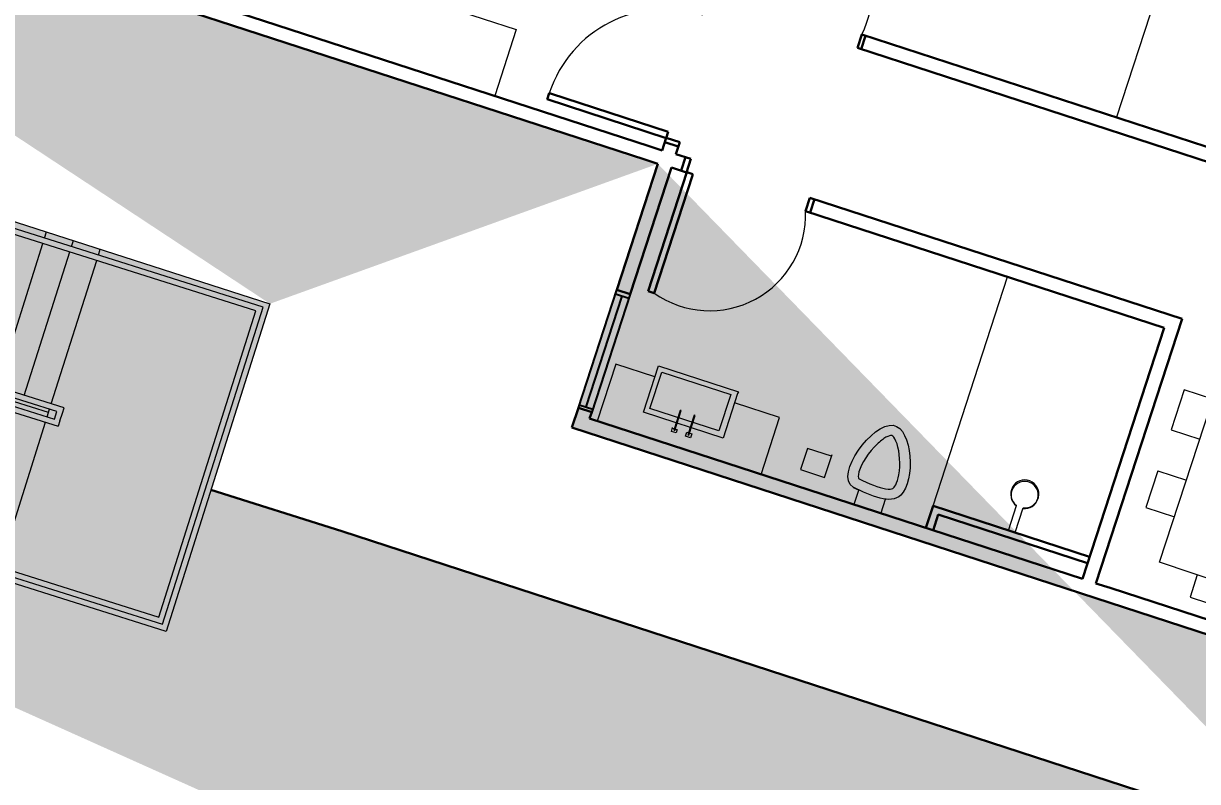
# Model space of a CAD drawing. Header units: metres. Extents: x 329311 to 330425, y 7396637 to 7397287.
# Drawn here: x 329867.79 to 329873.63, y 7397044.15 to 7397047.93 of the extents above; entities that cross this region are included whole.
import ezdxf

# ---------------------------------------------------------------- set-up
doc = ezdxf.new("R2010")
doc.units = ezdxf.units.M
doc.linetypes.add('CACHE2', pattern=[4.7625, 3.175, -1.5875])
doc.layers.get('0').update_dxf_attribs({"lineweight": 18})
for name, color, linetype, lineweight in [('AXES+POTEAUX', 6, 'CACHE2', 13), ('JANELAS', 5, 'Continuous', 25), ('layout', 253, 'Continuous', 13), ('LINHAFINA', 7, 'Continuous', 15), ('LINHAGROSSA', 7, 'Continuous', 30), ('PA6_TEXTO', 3, 'Continuous', 18)]:
    doc.layers.add(name, color=color, linetype=linetype, lineweight=lineweight)
doc.layers.add('VEGETAIS', color=3, linetype='Continuous')
doc.styles.add('200 Médio', font='arial.ttf', dxfattribs={"height": 0.75})
doc.styles.add('ARIAL', font='ARIAL', dxfattribs={"height": 0.2})
doc.dimstyles.new('AQ250', dxfattribs={"dimscale": 10, "dimtxt": 0.05, "dimasz": 0.03, "dimexe": 0.03, "dimexo": 0.025, "dimgap": 0.025, "dimtad": 1, "dimzin": 0, "dimdsep": 46, "dimtxsty": 'ARIAL', "dimblk": 'ARCHTICK', "dimcen": 0.09, "dimdle": 0.03, "dimclrt": 7, "dimadec": 0, "dimazin": 0, "dimtfac": 1, "dimtix": 1, "dimtmove": 2, "dimatfit": 3, "dimldrblk": 'OPEN90', "dimfxl": 1, "dimtvp": 1, "dimtolj": 1, "dimtzin": 0, "dimarcsym": 0})

# ---------------------------------------------------------------- blocks, each defined once
blk = doc.blocks.new('_ArchTick')
at = {"color": 0, "linetype": 'ByBlock', "const_width": 0.15}
blk.add_lwpolyline([(-0.5, -0.5), (0.5, 0.5)], dxfattribs=at)
blk = doc.blocks.new('*D12')
at = {"layer": 'Defpoints', "color": 0, "transparency": 16777216}
for p in [(329895.0034, 7397086.4419), (329868.8226, 7397007.3763), (329871.0959, 7397006.6235)]:
    blk.add_point(p, dxfattribs=at)
at = {"layer": 'PA6_TEXTO', "color": 0, "lineweight": -2, "transparency": 16777216}
for p, q in [((329895.2407, 7397086.3633), (329897.5616, 7397085.5948)), ((329897.3711, 7397085.9739), (329871.0016, 7397006.3387)), ((329869.0599, 7397007.2977), (329871.3807, 7397006.5292))]:
    blk.add_line(p, q, dxfattribs=at)
at = {"layer": 'PA6_TEXTO', "color": 0, "lineweight": -2, "transparency": 16777216, "xscale": 0.3, "yscale": 0.3, "zscale": 0.3}
for p, rotation in [((329897.2768, 7397085.6891), 71.6788444677974), ((329871.0959, 7397006.6235), 251.6788444677974)]:
    blk.add_blockref('_ArchTick', p, dxfattribs=dict(at, rotation=rotation))
at = {"layer": 'PA6_TEXTO', "color": 7, "transparency": 16777216, "insert": (329883.5853, 7397046.3554), "char_height": 0.75, "attachment_point": 5, "rotation": 71.67884, "style": '200 Médio'}
blk.add_mtext('\\A1;83.29', dxfattribs=at)
blk = doc.blocks.new('_Open90')
at = {"color": 0, "linetype": 'ByBlock', "lineweight": -2}
for p, q in [((-0.5, 0.5), (0, 0)), ((0, 0), (-1, 0)), ((0, 0), (-0.5, -0.5))]:
    blk.add_line(p, q, dxfattribs=at)

msp = doc.modelspace()

# ---------------------------------------------------------------- hatches: boundary and pattern name
at = {"layer": 'AXES+POTEAUX'}
h = msp.add_hatch(dxfattribs=at)
h.set_pattern_fill('ANGLE', color=253, scale=0.025)
h.set_pattern_definition([(341.96263, (329827.33868, 7397103.38185), (0.0540704, 0.166043), [0.127, -0.047625]), (71.96263, (329827.33868, 7397103.38185), (-0.166043, 0.0540704), [0.127, -0.047625])])
edge = h.paths.add_edge_path()
edge.add_line((329850.6521, 7397051.5264), (329866.1448, 7397046.453))
edge.add_line((329864.5976, 7397047.8459), (329852.057, 7397051.9296))
edge.add_line((329861.3389, 7397048.907), (329859.8397, 7397049.3952))
edge.add_line((329865.0576, 7397049.1489), (329864.5976, 7397047.8459))
edge.add_line((329866.1448, 7397046.453), (329866.4378, 7397047.3639))
edge.add_line((329866.4378, 7397047.3639), (329869.0187, 7397046.5336))
edge.add_line((329870.9492, 7397047.2304), (329865.0576, 7397049.1489))
edge.add_line((329869.0187, 7397046.5336), (329868.7254, 7397045.6064))
edge.add_line((329868.7254, 7397045.6064), (329874.2876, 7397043.8012))
edge.add_line((329875.0309, 7397044.4484), (329870.5214, 7397045.9169))
edge.add_line((329870.5214, 7397045.9169), (329870.9492, 7397047.2304))
edge.add_line((329874.2876, 7397043.8012), (329873.5994, 7397041.6878))
edge.add_line((329875.298, 7397041.1347), (329875.7585, 7397042.549))
edge.add_line((329875.7585, 7397042.549), (329876.1582, 7397042.4188))
edge.add_line((329876.1582, 7397042.4188), (329876.6974, 7397044.1394))
edge.add_line((329876.6974, 7397044.1394), (329876.5032, 7397044.1659))
edge.add_line((329876.5032, 7397044.1659), (329875.0889, 7397044.6264))
edge.add_line((329875.0889, 7397044.6264), (329875.0309, 7397044.4484))
edge.add_line((329873.5994, 7397041.6878), (329875.298, 7397041.1347))
edge.add_line((329848.3439, 7397053.2343), (329850.9292, 7397052.4026))
edge.add_line((329850.9292, 7397052.4026), (329850.6521, 7397051.5264))
edge.add_line((329852.057, 7397051.9296), (329852.4849, 7397053.2434))
edge.add_line((329852.4849, 7397053.2434), (329832.0228, 7397059.8777))
edge.add_line((329831.3186, 7397057.8526), (329848.0786, 7397052.3955))
edge.add_line((329848.0786, 7397052.3955), (329848.3439, 7397053.2343))
edge.add_line((329831.359, 7397057.8394), (329832.0229, 7397059.8644))

# ---------------------------------------------------------------- linework, layer by layer
for centre, radius, start, end in [((329871.4837, 7397048.1165), 0.5374, 333.25154, 77.63745), ((329870.9854, 7397047.3943), 0.6064, 71.96263, 161.96263), ((329871.2073, 7397046.9758), 0.477, 234.57338, 2.31684)]:
    msp.add_arc(centre, radius, start, end)
at = {"layer": 'JANELAS'}
for p, q in [((329870.5537, 7397046.0159), (329870.7449, 7397046.603)), ((329870.5917, 7397046.0196), (329870.7715, 7397046.5716)), ((329870.8115, 7397046.5813), (329870.6203, 7397045.9942)), ((329870.7382, 7397046.5824), (329870.8048, 7397046.5607)), ((329870.5584, 7397046.0305), (329870.625, 7397046.0088))]:
    msp.add_line(p, q, dxfattribs=at)
at = {"layer": 'layout'}
for p, q in [((329873.9415, 7397049.6434), (329873.2311, 7397047.4619)), ((329868.1832, 7397048.5702), (329870.2446, 7397047.8989)), ((329870.2446, 7397047.8989), (329870.1371, 7397047.5686)), ((329872.3185, 7397045.5275), (329872.6898, 7397046.6675)), ((329870.7398, 7397046.2332), (329870.6474, 7397045.9495)), ((329870.9349, 7397046.1697), (329870.7398, 7397046.2332)), ((329873.4463, 7397045.2465), (329873.7823, 7397046.2782)), ((329870.8775, 7397045.9934), (329870.9528, 7397046.2247)), ((329870.9528, 7397046.2247), (329871.3501, 7397046.0954)), ((329871.3463, 7397046.0864), (329871.274, 7397045.8643)), ((329871.3501, 7397046.0954), (329871.3463, 7397046.0864)), ((329873.5685, 7397046.1053), (329873.5037, 7397045.9063)), ((329873.7109, 7397046.059), (329873.5685, 7397046.1053)), ((329871.0606, 7397046.0029), (329871.0283, 7397045.9038)), ((329871.033, 7397045.9026), (329871.0652, 7397046.0015)), ((329871.0652, 7397046.0015), (329871.0606, 7397046.0029)), ((329871.555, 7397045.9678), (329871.3313, 7397046.0406)), ((329871.274, 7397045.8643), (329870.8775, 7397045.9934)), ((329871.1296, 7397045.9783), (329871.0979, 7397045.8811)), ((329871.1036, 7397045.8792), (329871.1353, 7397045.9764)), ((329871.1353, 7397045.9764), (329871.1296, 7397045.9783)), ((329871.4626, 7397045.6841), (329871.555, 7397045.9678)), ((329871.0166, 7397045.8982), (329871.0228, 7397045.9171)), ((329871.0399, 7397045.8906), (329871.0166, 7397045.8982)), ((329871.0219, 7397045.9144), (329871.0451, 7397045.9065)), ((329871.0283, 7397045.9038), (329871.0329, 7397045.9023)), ((329871.0456, 7397045.9081), (329871.0399, 7397045.8906)), ((329871.0868, 7397045.8737), (329871.0932, 7397045.8934)), ((329871.0932, 7397045.8934), (329871.118, 7397045.8853)), ((329871.118, 7397045.8853), (329871.1116, 7397045.8657)), ((329873.5037, 7397045.9063), (329873.6461, 7397045.8599)), ((329871.1116, 7397045.8657), (329871.0868, 7397045.8737)), ((329871.0979, 7397045.8811), (329871.1036, 7397045.8792)), ((329871.6932, 7397045.813), (329871.659, 7397045.7081)), ((329871.8128, 7397045.774), (329871.6932, 7397045.813)), ((329871.7787, 7397045.6691), (329871.8158, 7397045.7832)), ((329871.659, 7397045.7081), (329871.7787, 7397045.6691)), ((329873.4371, 7397045.7019), (329873.3776, 7397045.519)), ((329873.4371, 7397045.7019), (329873.5795, 7397045.6555)), ((329871.9263, 7397045.5359), (329871.9491, 7397045.6057)), ((329872.0599, 7397045.4924), (329872.0822, 7397045.5606)), ((329872.6938, 7397045.4053), (329872.7343, 7397045.5294)), ((329872.7268, 7397045.3945), (329872.7666, 7397045.5169)), ((329873.3776, 7397045.519), (329873.5199, 7397045.4726)), ((329873.9972, 7397045.0612), (329873.4463, 7397045.2465)), ((329873.6337, 7397045.1835), (329873.5976, 7397045.0727)), ((329873.5976, 7397045.0727), (329873.7772, 7397045.0143))]:
    msp.add_line(p, q, dxfattribs=at)
msp.add_lwpolyline([(329871.2533, 7397045.9005), (329870.9096, 7397046.0125), (329870.9685, 7397046.1935), (329871.3122, 7397046.0815)], close=True, dxfattribs=at)
for centre, radius, start, end in [((329872.7749, 7397045.5864), 0.0699, 263.17934, 234.47152), ((329872.7746, 7397045.5813), 0.0679, 262.45174, 232.83819)]:
    msp.add_arc(centre, radius, start, end, dxfattribs=at)
msp.add_spline([(329871.9491, 7397045.6057), (329871.9204, 7397045.6196), (329872.1202, 7397045.9284), (329872.1577, 7397045.5805), (329871.9204, 7397045.6196)], degree=3, dxfattribs=at)
msp.add_open_spline([(329871.948, 7397045.663), (329871.9471, 7397045.6648), (329871.9445, 7397045.6767), (329871.9609, 7397045.7366), (329871.9993, 7397045.7963), (329872.0554, 7397045.8494), (329872.0711, 7397045.8612), (329872.0975, 7397045.8758), (329872.1078, 7397045.8779), (329872.1147, 7397045.8779), (329872.1137, 7397045.8785), (329872.1236, 7397045.8693), (329872.1326, 7397045.8557), (329872.1532, 7397045.795), (329872.1573, 7397045.731), (329872.145, 7397045.6619), (329872.1392, 7397045.6442), (329872.1269, 7397045.6207), (329872.1223, 7397045.6167), (329872.1123, 7397045.6112), (329872.1015, 7397045.6091), (329872.0496, 7397045.6174), (329871.9998, 7397045.6389), (329871.948, 7397045.663)], degree=3, knots=[0.006653, 0.006653, 0.006653, 0.006653, 0.101555, 0.101555, 0.286179, 0.286179, 0.356381, 0.356381, 0.426582, 0.426582, 0.496783, 0.496783, 0.584163, 0.584163, 0.765346, 0.765346, 0.841931, 0.841931, 0.918517, 0.918517, 1.019343, 1.019343, 1.191805, 1.191805, 1.191805, 1.191805], dxfattribs=at)
at = {"layer": 'LINHAFINA'}
for p, q in [((329868.9843, 7397046.5169), (329866.3724, 7397047.3432)), ((329866.4334, 7397047.3653), (329869.0187, 7397046.5336)), ((329868.949, 7397046.4986), (329866.3639, 7397047.3164)), ((329867.8968, 7397046.8609), (329867.9065, 7397046.8914)), ((329867.6624, 7397046.12), (329867.8883, 7397046.8341)), ((329868.0309, 7397046.8185), (329868.0404, 7397046.8483)), ((329867.7965, 7397046.0775), (329868.0224, 7397046.7917)), ((329868.165, 7397046.7761), (329868.1743, 7397046.8053)), ((329867.9306, 7397046.0351), (329868.1566, 7397046.7493)), ((329867.9942, 7397046.015), (329866.1375, 7397046.6024)), ((329866.1178, 7397046.5374), (329867.9469, 7397045.9587)), ((329867.9589, 7397045.9966), (329866.129, 7397046.5756)), ((329867.9168, 7397045.9914), (329866.1733, 7397046.5429)), ((329869.0187, 7397046.5336), (329868.5024, 7397044.9015)), ((329866.1094, 7397046.5105), (329867.9652, 7397045.9234)), ((329868.4663, 7397044.9728), (329868.949, 7397046.4986)), ((329868.4846, 7397044.9375), (329868.9843, 7397046.5169)), ((329867.9101, 7397045.9704), (329867.9221, 7397046.0083)), ((329867.9857, 7397045.9882), (329867.9942, 7397046.015)), ((329867.6739, 7397045.2235), (329867.9017, 7397045.9435)), ((329867.9469, 7397045.9587), (329867.9589, 7397045.9966)), ((329867.9737, 7397045.9502), (329867.9652, 7397045.9234)), ((329867.9737, 7397045.9502), (329867.9857, 7397045.9882)), ((329865.8434, 7397045.7731), (329868.4846, 7397044.9375)), ((329865.8518, 7397045.7999), (329868.4663, 7397044.9728)), ((329868.5024, 7397044.9015), (329865.9131, 7397045.7206))]:
    msp.add_line(p, q, dxfattribs=at)
at = {"layer": 'LINHAGROSSA'}
for p, q in [((329868.0756, 7397048.2398), (329869.1197, 7397047.8999)), ((329867.9873, 7397048.1949), (329869.098, 7397047.8332)), ((329869.1197, 7397047.8999), (329870.9065, 7397047.318)), ((329871.9419, 7397047.808), (329871.9636, 7397047.8746)), ((329871.9611, 7397047.8017), (329871.9828, 7397047.8683)), ((329873.7476, 7397047.2937), (329871.9636, 7397047.8746)), ((329869.098, 7397047.8332), (329870.8848, 7397047.2514)), ((329873.7926, 7397047.2053), (329871.9419, 7397047.808)), ((329870.4088, 7397047.582), (329870.3989, 7397047.5515)), ((329870.4142, 7397047.5803), (329870.4088, 7397047.582)), ((329871.0002, 7397047.3895), (329870.4142, 7397047.5803)), ((329870.3979, 7397047.5518), (329870.9902, 7397047.3589)), ((329870.9911, 7397047.3592), (329870.9709, 7397047.297)), ((329870.9902, 7397047.3589), (329871.0002, 7397047.3895)), ((329870.9911, 7397047.3592), (329871.0578, 7397047.3375)), ((329870.9065, 7397047.318), (329870.9709, 7397047.297)), ((329870.9841, 7397047.3378), (329871.0508, 7397047.3161)), ((329871.0578, 7397047.3375), (329871.0387, 7397047.2789)), ((329870.9492, 7397047.2304), (329870.7449, 7397046.603)), ((329870.8848, 7397047.2514), (329870.9492, 7397047.2304)), ((329871.0387, 7397047.2789), (329871.1131, 7397047.2547)), ((329871.0869, 7397047.2632), (329871.0652, 7397047.1966)), ((329871.1131, 7397047.2547), (329871.0914, 7397047.188)), ((329871.017, 7397047.2123), (329870.8115, 7397046.5813)), ((329871.0932, 7397047.1894), (329870.9003, 7397046.597)), ((329870.9308, 7397046.5871), (329871.1216, 7397047.173)), ((329871.017, 7397047.2123), (329871.0914, 7397047.188)), ((329871.1234, 7397047.1785), (329871.0929, 7397047.1884)), ((329871.1216, 7397047.173), (329871.1234, 7397047.1785)), ((329871.6839, 7397046.9951), (329871.7056, 7397047.0617)), ((329871.7056, 7397047.0617), (329873.5578, 7397046.4586)), ((329871.7069, 7397046.9876), (329871.7286, 7397047.0542)), ((329871.6839, 7397046.9951), (329873.4694, 7397046.4136)), ((329870.8115, 7397046.5813), (329870.7449, 7397046.603)), ((329870.7782, 7397046.5922), (329870.7785, 7397046.5931)), ((329870.9003, 7397046.597), (329870.9308, 7397046.5871)), ((329873.4694, 7397046.4136), (329873.0622, 7397045.1632)), ((329873.5578, 7397046.4586), (329873.1289, 7397045.1415)), ((329870.5537, 7397046.0159), (329870.5214, 7397045.9169)), ((329870.5537, 7397046.0159), (329870.6203, 7397045.9942)), ((329870.6203, 7397045.9942), (329870.6098, 7397045.9618)), ((329870.6098, 7397045.9618), (329873.0622, 7397045.1632)), ((329870.5214, 7397045.9169), (329873.8535, 7397044.8318)), ((329869.3763, 7397045.4005), (329868.7254, 7397045.6064)), ((329872.2826, 7397045.4171), (329872.3185, 7397045.5275)), ((329872.3185, 7397045.5275), (329873.1029, 7397045.272)), ((329872.3188, 7397045.4053), (329872.3445, 7397045.4843)), ((329872.3445, 7397045.4843), (329873.0927, 7397045.2406)), ((329869.3763, 7397045.4005), (329874.2876, 7397043.8012)), ((329873.1289, 7397045.1415), (329873.1997, 7397045.1184)), ((329873.1997, 7397045.1184), (329873.8752, 7397044.8984))]:
    msp.add_line(p, q, dxfattribs=at)
at = {"layer": 'VEGETAIS'}
msp.add_spline([(329866.9504, 7397041.9715), (329870.2868, 7397038.8904), (329870.7121, 7397041.6857), (329865.8426, 7397044.0019), (329866.9504, 7397041.9715)], degree=3, dxfattribs=at)

# ---------------------------------------------------------------- dimensions: what is measured, and where the dimension line sits
at = {"layer": 'PA6_TEXTO'}
dim = msp.add_aligned_dim(p1=(329895.0034, 7397086.4419), p2=(329868.8226, 7397007.3763), distance=2.3947, dimstyle='AQ250', override={"dimtxsty": '200 Médio'}, dxfattribs=at)
dim.commit()
dim.dimension.update_dxf_attribs({"geometry": '*D12', "text_midpoint": (329883.5853, 7397046.3554)})

doc.saveas('drawing.dxf')
